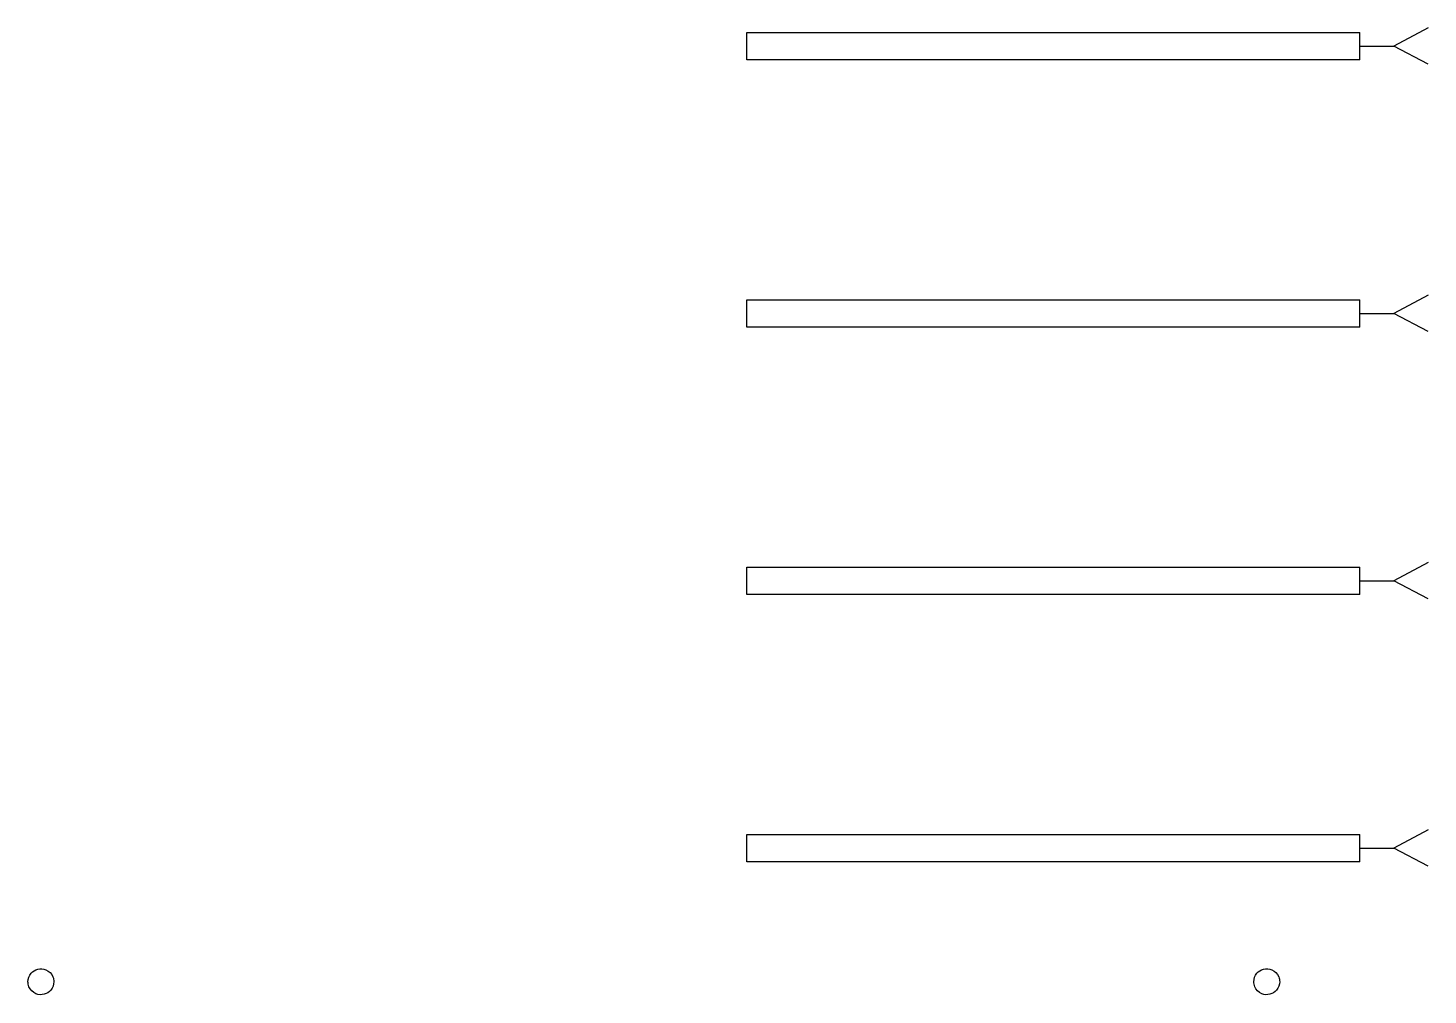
# Model space of a CAD drawing. Header units: millimetres. Extents: x -308 to 0, y -216 to -3.
import ezdxf

# ---------------------------------------------------------------- set-up
doc = ezdxf.new("R2010")
doc.units = ezdxf.units.MM
doc.layers.get('0').update_dxf_attribs({"linetype": 'CONTINUOUS'})

msp = doc.modelspace()

# ---------------------------------------------------------------- linework, layer by layer
for p, q in [((-150, -10.37), (-150, -4.36)), ((-150, -4.36), (-15, -4.36)), ((-15, -10.37), (-15, -4.36)), ((0.02, -3.36), (-7.5, -7.36)), ((-15, -7.36), (-7.5, -7.36)), ((0.02, -11.36), (-7.5, -7.36)), ((-15, -10.37), (-150, -10.37)), ((-150, -69.27), (-150, -63.26)), ((-150, -63.26), (-15, -63.26)), ((-15, -69.27), (-15, -63.26)), ((0.02, -62.27), (-7.5, -66.27)), ((-15, -66.27), (-7.5, -66.27)), ((0.02, -70.27), (-7.5, -66.27)), ((-15, -69.27), (-150, -69.27)), ((-150, -128.18), (-150, -122.17)), ((-150, -122.17), (-15, -122.17)), ((-15, -128.18), (-15, -122.17)), ((0.02, -121.17), (-7.5, -125.17)), ((-15, -125.17), (-7.5, -125.17)), ((0.02, -129.17), (-7.5, -125.17)), ((-15, -128.18), (-150, -128.18)), ((-150, -187.08), (-150, -181.07)), ((-150, -181.07), (-15, -181.07)), ((-15, -187.08), (-15, -181.07)), ((0.02, -180.08), (-7.5, -184.08)), ((-15, -184.08), (-7.5, -184.08)), ((0.02, -188.08), (-7.5, -184.08)), ((-15, -187.08), (-150, -187.08))]:
    msp.add_line(p, q)
for points, knots in [([(-308.35, -213.53), (-308.35, -212.89), (-308.09, -212.18), (-307.66, -211.67), (-307.29, -211.24), (-306.78, -210.92), (-306.21, -210.77), (-305.61, -210.61), (-304.98, -210.66), (-304.39, -210.9), (-303.7, -211.2), (-303.15, -211.74), (-302.86, -212.44), (-302.72, -212.79), (-302.65, -213.17), (-302.65, -213.53)], [1.2888017, 1.2888017, 1.2888017, 1.2888017, 1.4819356, 1.4819356, 1.4819356, 1.6484498, 1.6484498, 1.6484498, 1.8274808, 1.8274808, 1.8274808, 2.0411034, 2.0411034, 2.0411034, 2.1480029, 2.1480029, 2.1480029, 2.1480029]), ([(-38.35, -213.53), (-38.35, -212.89), (-38.09, -212.18), (-37.66, -211.67), (-37.29, -211.24), (-36.78, -210.92), (-36.21, -210.77), (-35.61, -210.61), (-34.98, -210.66), (-34.39, -210.9), (-33.7, -211.2), (-33.15, -211.74), (-32.86, -212.44), (-32.72, -212.79), (-32.65, -213.17), (-32.65, -213.53)], [1.2888017, 1.2888017, 1.2888017, 1.2888017, 1.4819356, 1.4819356, 1.4819356, 1.6484498, 1.6484498, 1.6484498, 1.8274808, 1.8274808, 1.8274808, 2.0411034, 2.0411034, 2.0411034, 2.1480029, 2.1480029, 2.1480029, 2.1480029]), ([(-38.35, -213.53), (-38.35, -212.89), (-38.09, -212.18), (-37.66, -211.67), (-37.29, -211.24), (-36.78, -210.92), (-36.21, -210.77), (-35.61, -210.61), (-34.98, -210.66), (-34.39, -210.9), (-33.7, -211.2), (-33.15, -211.74), (-32.86, -212.44), (-32.72, -212.79), (-32.65, -213.17), (-32.65, -213.53)], [1.2888017, 1.2888017, 1.2888017, 1.2888017, 1.4819356, 1.4819356, 1.4819356, 1.6484498, 1.6484498, 1.6484498, 1.8274808, 1.8274808, 1.8274808, 2.0411034, 2.0411034, 2.0411034, 2.1480029, 2.1480029, 2.1480029, 2.1480029]), ([(-302.65, -213.53), (-302.65, -214.17), (-302.91, -214.88), (-303.34, -215.39), (-303.71, -215.82), (-304.22, -216.14), (-304.79, -216.29), (-305.39, -216.45), (-306.02, -216.41), (-306.61, -216.16), (-307.3, -215.86), (-307.85, -215.32), (-308.14, -214.62), (-308.28, -214.27), (-308.35, -213.89), (-308.35, -213.53)], [0.4296006, 0.4296006, 0.4296006, 0.4296006, 0.6227344, 0.6227344, 0.6227344, 0.7892486, 0.7892486, 0.7892486, 0.9682796, 0.9682796, 0.9682796, 1.1819022, 1.1819022, 1.1819022, 1.2888017, 1.2888017, 1.2888017, 1.2888017]), ([(-32.65, -213.53), (-32.65, -214.17), (-32.91, -214.88), (-33.34, -215.39), (-33.71, -215.82), (-34.22, -216.14), (-34.79, -216.29), (-35.39, -216.45), (-36.02, -216.41), (-36.61, -216.16), (-37.3, -215.86), (-37.85, -215.32), (-38.14, -214.62), (-38.28, -214.27), (-38.35, -213.89), (-38.35, -213.53)], [0.4296006, 0.4296006, 0.4296006, 0.4296006, 0.6227344, 0.6227344, 0.6227344, 0.7892486, 0.7892486, 0.7892486, 0.9682796, 0.9682796, 0.9682796, 1.1819022, 1.1819022, 1.1819022, 1.2888017, 1.2888017, 1.2888017, 1.2888017]), ([(-32.65, -213.53), (-32.65, -214.17), (-32.91, -214.88), (-33.34, -215.39), (-33.71, -215.82), (-34.22, -216.14), (-34.79, -216.29), (-35.39, -216.45), (-36.02, -216.41), (-36.61, -216.16), (-37.3, -215.86), (-37.85, -215.32), (-38.14, -214.62), (-38.28, -214.27), (-38.35, -213.89), (-38.35, -213.53)], [0.4296006, 0.4296006, 0.4296006, 0.4296006, 0.6227344, 0.6227344, 0.6227344, 0.7892486, 0.7892486, 0.7892486, 0.9682796, 0.9682796, 0.9682796, 1.1819022, 1.1819022, 1.1819022, 1.2888017, 1.2888017, 1.2888017, 1.2888017])]:
    msp.add_open_spline(points, degree=3, knots=knots)

doc.saveas('drawing.dxf')
